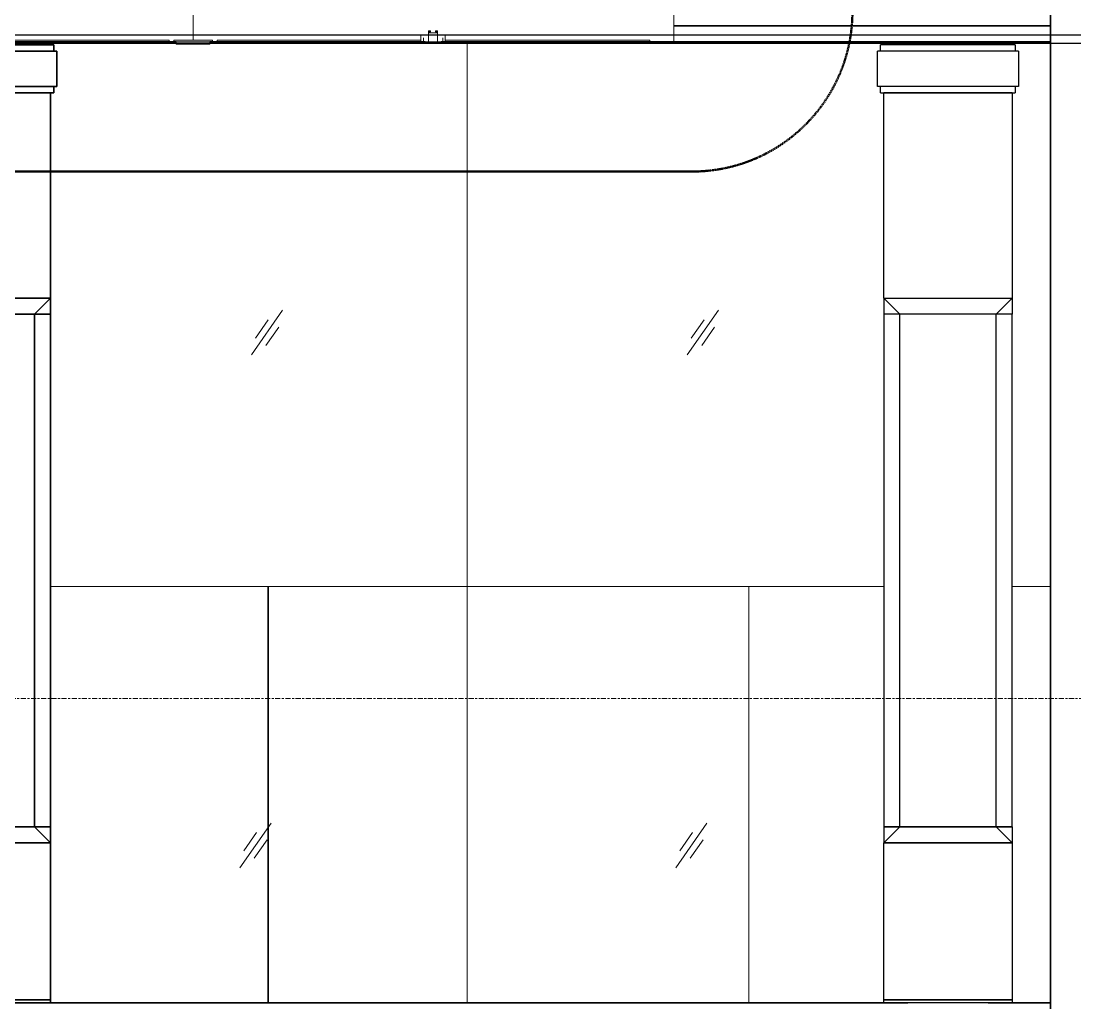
# Model space of a CAD drawing. Header units: millimetres. Extents: x 652554 to 1678317, y -308114 to 170803.
# Drawn here: x 745505 to 748793, y 155235 to 158300 of the extents above; entities that cross this region are included whole.
import ezdxf

# ---------------------------------------------------------------- set-up
doc = ezdxf.new("R2010")
doc.units = ezdxf.units.MM
doc.linetypes.add('Centre', pattern=[31.75, 6.35, -4.7625, 15.875, -4.7625])
doc.linetypes.add('DPA_Hidden 50', pattern=[3, 2, -1])
doc.layers.add('000 - 0_HIDE_OBJ_FRAMING_DEF_SUB_1', color=251, linetype='Continuous')
doc.layers.add('DIM', color=1, linetype='Continuous')
for name, color, linetype, lineweight in [('A-COLS-E', 1, 'Continuous', 35), ('A-DETL', 1, 'Continuous', 70), ('A-DETL-GENF', 2, 'Continuous', 35), ('A-FLOR-LEVL', 3, 'Continuous', 9), ('A-GLAZ-CURT', 2, 'Continuous', 9), ('A-GLAZ-CWMG', 2, 'Continuous', 35), ('E-LITE-EQPM', 2, 'Continuous', 35), ('WALL-E', 2, 'Continuous', 35)]:
    doc.layers.add(name, color=color, linetype=linetype, lineweight=lineweight)

# ---------------------------------------------------------------- blocks, each defined once
blk = doc.blocks.new('L1-2 RECESSED FLUORESCENT - L1-2  RECESSED FLUORESCENT-12382980-2240-01 ENTRANCE 2 ELEVATION 2')
at = {"layer": 'E-LITE-EQPM', "color": 250, "lineweight": 20}
for p, q in [((-35866.5, 105550), (-35866.5, 105542.3)), ((-35866.5, 105542.3), (-35866.5, 105550)), ((-35761.5, 105542.3), (-35761.5, 105550)), ((-35761.5, 105550), (-35761.5, 105542.3)), ((-35866.5, 105542.3), (-35761.5, 105542.3)), ((-35761.5, 105542.3), (-35866.5, 105542.3)), ((-35771.5, 105542.3), (-35856.5, 105542.3)), ((-35856.5, 105542.3), (-35771.5, 105542.3))]:
    blk.add_line(p, q, dxfattribs=at)
blk = doc.blocks.new('D2 - D2-V249-2240-01 ENTRANCE 2 ELEVATION 2')
at = {"layer": 'E-LITE-EQPM', "color": 250, "lineweight": 20}
for p, q in [((-24579.5, 105584), (-24573.1, 105584)), ((-24573.1, 105584), (-24579.5, 105584)), ((-24579.5, 105584), (-24573.1, 105584)), ((-24573.1, 105584), (-24579.5, 105584)), ((-24579.5, 105584), (-24579.5, 105550)), ((-24579.5, 105568), (-24579.5, 105584)), ((-24579.5, 105584), (-24579.5, 105568)), ((-24579.5, 105568), (-24579.5, 105584)), ((-24577.3, 105577.7), (-24577.3, 105581.1)), ((-24577.3, 105581.1), (-24573.1, 105581.1)), ((-24573.1, 105581.1), (-24577.3, 105581.1)), ((-24577.3, 105581.1), (-24577.3, 105577.7)), ((-24577.3, 105577.7), (-24577.3, 105581.1)), ((-24577.3, 105581.1), (-24573.1, 105581.1)), ((-24573.1, 105581.1), (-24577.3, 105581.1)), ((-24577.3, 105581.1), (-24577.3, 105577.7)), ((-24573.1, 105581.1), (-24573.1, 105584)), ((-24573.1, 105584), (-24573.1, 105581.4)), ((-24573.1, 105581.4), (-24573.1, 105584)), ((-24573.1, 105584), (-24573.1, 105581.4)), ((-24551.5, 105584), (-24557.9, 105584)), ((-24557.9, 105584), (-24551.5, 105584)), ((-24551.5, 105584), (-24557.9, 105584)), ((-24557.9, 105584), (-24551.5, 105584)), ((-24557.9, 105584), (-24557.9, 105581.1)), ((-24557.9, 105581.4), (-24557.9, 105584)), ((-24557.9, 105584), (-24557.9, 105581.4)), ((-24557.9, 105581.4), (-24557.9, 105584)), ((-24557.9, 105581.1), (-24553.7, 105581.1)), ((-24553.7, 105581.1), (-24557.9, 105581.1)), ((-24557.9, 105581.1), (-24553.7, 105581.1)), ((-24553.7, 105581.1), (-24557.9, 105581.1)), ((-24553.7, 105581.1), (-24553.7, 105577.7)), ((-24553.7, 105577.7), (-24553.7, 105581.1)), ((-24553.7, 105581.1), (-24553.7, 105577.7)), ((-24553.7, 105577.7), (-24553.7, 105581.1)), ((-24551.5, 105550), (-24551.5, 105584)), ((-24551.5, 105568), (-24551.5, 105584)), ((-24551.5, 105568), (-24551.5, 105584)), ((-24551.5, 105568), (-24551.5, 105584)), ((-24610.5, 105550), (-24610.5, 105547)), ((-24603.5, 105568), (-24603.5, 105550)), ((-24599.7, 105549), (-24599.7, 105547)), ((-24596.3, 105547), (-24596.3, 105547)), ((-24565.5, 105547), (-24595.8, 105547)), ((-24595.8, 105547), (-24595.8, 105547)), ((-24595.8, 105547), (-24565.5, 105547)), ((-24595.5, 105562), (-24595.5, 105550)), ((-24565.5, 105547), (-24595.1, 105547)), ((-24595.1, 105547), (-24565.5, 105547)), ((-24565.5, 105550), (-24591.3, 105550)), ((-24591.2, 105550), (-24565.5, 105550)), ((-24565.5, 105550), (-24591.2, 105550)), ((-24565.5, 105550), (-24591.1, 105550)), ((-24565.5, 105550), (-24591.1, 105550)), ((-24565.5, 105550), (-24590.7, 105550)), ((-24565.5, 105547), (-24588.3, 105547)), ((-24588.3, 105547), (-24565.5, 105547)), ((-24565.5, 105547), (-24586.4, 105547)), ((-24586.4, 105547), (-24565.5, 105547)), ((-24579.6, 105568), (-24579.6, 105568)), ((-24579.6, 105568), (-24579.6, 105568)), ((-24579.5, 105550), (-24559.1, 105550)), ((-24551.5, 105550), (-24579.5, 105550)), ((-24553.7, 105577.7), (-24577.3, 105577.7)), ((-24577.3, 105577.7), (-24553.7, 105577.7)), ((-24553.7, 105577.7), (-24577.3, 105577.7)), ((-24577.3, 105577.7), (-24553.7, 105577.7)), ((-24539.9, 105550), (-24565.5, 105550)), ((-24539.9, 105550), (-24565.5, 105550)), ((-24565.5, 105550), (-24549.9, 105550)), ((-24540.3, 105550), (-24565.5, 105550)), ((-24539.8, 105550), (-24565.5, 105550)), ((-24539.7, 105550), (-24565.5, 105550)), ((-24565.5, 105547), (-24542.7, 105547)), ((-24542.7, 105547), (-24565.5, 105547)), ((-24565.5, 105547), (-24565.5, 105547)), ((-24565.5, 105547), (-24565.5, 105547)), ((-24565.5, 105547), (-24565.5, 105547)), ((-24565.5, 105547), (-24565.5, 105547)), ((-24565.5, 105547), (-24565.5, 105547)), ((-24565.5, 105547), (-24565.5, 105547)), ((-24565.5, 105547), (-24565.5, 105547)), ((-24565.5, 105547), (-24565.5, 105547)), ((-24565.5, 105547), (-24544.7, 105547)), ((-24544.7, 105547), (-24565.5, 105547)), ((-24565.5, 105547), (-24565.5, 105547)), ((-24565.5, 105547), (-24565.5, 105547)), ((-24558.4, 105550), (-24551.5, 105550)), ((-24551.4, 105568), (-24551.4, 105568)), ((-24551.4, 105568), (-24551.4, 105568)), ((-24549.6, 105550), (-24540.4, 105550)), ((-24539.8, 105550), (-24539.8, 105550)), ((-24535.5, 105550), (-24535.5, 105562)), ((-24531.3, 105547), (-24531.3, 105549)), ((-24527.5, 105550), (-24527.5, 105568)), ((-24520.5, 105547), (-24520.5, 105550))]:
    blk.add_line(p, q, dxfattribs=at)
blk = doc.blocks.new('PPL-C-AECM-1-PP19-EE-M3-0001_rvt-3-2240-01 ENTRANCE 2 ELEVATION 2')
at = {"layer": 'E-LITE-EQPM', "color": 250, "lineweight": 20}
for name, p in [('D2 - D2-V249-2240-01 ENTRANCE 2 ELEVATION 2', (0, 0)), ('L1-2 RECESSED FLUORESCENT - L1-2  RECESSED FLUORESCENT-12382980-2240-01 ENTRANCE 2 ELEVATION 2', (10499.7, 0))]:
    blk.add_blockref(name, p, dxfattribs=at)
blk = doc.blocks.new('PPL-C-AECM-1-PP19-EE-M3-0001_rvt-4-2240-01 ENTRANCE 2 ELEVATION 2')
at = {"layer": 'E-LITE-EQPM', "color": 250, "lineweight": 20}
for name, p in [('D2 - D2-V249-2240-01 ENTRANCE 2 ELEVATION 2', (0, 0)), ('L1-2 RECESSED FLUORESCENT - L1-2  RECESSED FLUORESCENT-12382980-2240-01 ENTRANCE 2 ELEVATION 2', (10499.7, 0))]:
    blk.add_blockref(name, p, dxfattribs=at)
blk = doc.blocks.new('System Panel - Entrance Glazed 12mm-17426763-2240-01 ENTRANCE 2 ELEVATION 2')
at = {"layer": 'A-GLAZ-CURT'}
for p, q in [((-27459, 103950), (-27459, 102550)), ((-27459, 102550), (-27459, 103950)), ((-26579.9, 102550), (-26579.9, 103850)), ((-26579.9, 103850), (-26579.9, 102550)), ((-27459, 102550), (-26579.9, 102550)), ((-26579.9, 102550), (-27459, 102550))]:
    blk.add_line(p, q, dxfattribs=at)
blk = doc.blocks.new('DPA_Rectangular Tuscan Column - Rectangular Tuscan Column-11935156-2240-01 ENTRANCE 2 ELEVATION 2')
at = {"layer": '000 - 0_HIDE_OBJ_FRAMING_DEF_SUB_1'}
for p, q in [((-20159, 105550), (-19759, 105550)), ((-20084, 105550), (-20159, 105550)), ((-19834, 105550), (-20084, 105550)), ((-19759, 105550), (-19834, 105550)), ((-20179, 105410), (-20179, 105520)), ((-19739, 105520), (-20179, 105520)), ((-20169, 105520), (-20169, 105540)), ((-19749, 105540), (-20169, 105540)), ((-19749, 105520), (-20169, 105520)), ((-20159, 105540), (-20159, 105545)), ((-19759, 105540), (-20159, 105540)), ((-19759, 105545), (-19759, 105540)), ((-19759, 105545), (-19759, 105540)), ((-19749, 105540), (-19749, 105520)), ((-19739, 105520), (-19739, 105410)), ((-19739, 105410), (-20179, 105410)), ((-20169, 105390), (-20169, 105410)), ((-19749, 105410), (-20169, 105410)), ((-20169, 105390), (-19749, 105390)), ((-20159, 104750), (-20159, 105390)), ((-19759, 105390), (-20159, 105390)), ((-19759, 105390), (-19759, 104750)), ((-19759, 105390), (-19759, 104750)), ((-19749, 105410), (-19749, 105390)), ((-20159, 104750), (-19759, 104750)), ((-20109, 104700), (-20159, 104750)), ((-20159, 104750), (-20159, 104700)), ((-20159, 104750), (-19759, 104750)), ((-20084, 104750), (-19834, 104750)), ((-19759, 104750), (-19809, 104700)), ((-19759, 104750), (-19759, 104700)), ((-19759, 104750), (-19759, 104700)), ((-20159, 104700), (-20159, 103100)), ((-20109, 104700), (-20159, 104700)), ((-20109, 104700), (-20159, 104700)), ((-20109, 103100), (-20109, 104700)), ((-19809, 104700), (-20109, 104700)), ((-19809, 104700), (-20109, 104700)), ((-19809, 103100), (-19809, 104700)), ((-19759, 104700), (-19809, 104700)), ((-19759, 104700), (-19809, 104700)), ((-19759, 103100), (-19759, 104700)), ((-19759, 103950), (-19759, 104700)), ((-20109, 103100), (-20159, 103100)), ((-20159, 103100), (-20159, 103050)), ((-20159, 103050), (-20109, 103100)), ((-20159, 103100), (-20109, 103100)), ((-19809, 103100), (-20109, 103100)), ((-20109, 103100), (-19809, 103100)), ((-19759, 103100), (-19809, 103100)), ((-19809, 103100), (-19759, 103050)), ((-19809, 103100), (-19759, 103100)), ((-19759, 103100), (-19759, 103050)), ((-20159, 103050), (-19759, 103050)), ((-20159, 102560), (-20159, 103050)), ((-19759, 103050), (-20159, 103050)), ((-19759, 103050), (-19759, 102560)), ((-20159, 102560), (-19759, 102560)), ((-20159, 102550), (-20159, 102560)), ((-19759, 102560), (-20159, 102560)), ((-19759, 102560), (-19759, 102550)), ((-20159, 102550), (-20084, 102550)), ((-19759, 102550), (-20159, 102550)), ((-19834, 102550), (-19759, 102550))]:
    blk.add_line(p, q, dxfattribs=at)
blk = doc.blocks.new('DPA_Rectangular Tuscan Column - Rectangular Tuscan Column-V294-2240-01 ENTRANCE 2 ELEVATION 2')
at = {"layer": 'A-COLS-E'}
for p, q in [((-26159, 105550), (-26090.2, 105550)), ((-26090.2, 105550), (-26159, 105550)), ((-26038, 105550), (-25759, 105550)), ((-25834, 105550), (-26038, 105550)), ((-25759, 105550), (-25834, 105550)), ((-26179, 105410), (-26179, 105520)), ((-25739, 105520), (-26179, 105520)), ((-26169, 105520), (-26169, 105540)), ((-25749, 105540), (-26169, 105540)), ((-25749, 105520), (-26169, 105520)), ((-26159, 105540), (-26159, 105545)), ((-25759, 105540), (-26159, 105540)), ((-25759, 105545), (-25759, 105540)), ((-25759, 105545), (-25759, 105540)), ((-25749, 105540), (-25749, 105520)), ((-25739, 105520), (-25739, 105410)), ((-25739, 105410), (-26179, 105410)), ((-26169, 105390), (-26169, 105410)), ((-25749, 105410), (-26169, 105410)), ((-26169, 105390), (-25749, 105390)), ((-26159, 104750), (-26159, 105390)), ((-25759, 105390), (-26159, 105390)), ((-25759, 105390), (-25759, 104750)), ((-25759, 105390), (-25759, 104750)), ((-25749, 105410), (-25749, 105390)), ((-26159, 104750), (-25759, 104750)), ((-26109, 104700), (-26159, 104750)), ((-26159, 104750), (-26159, 104700)), ((-26159, 104750), (-25759, 104750)), ((-26084, 104750), (-25834, 104750)), ((-25759, 104750), (-25809, 104700)), ((-25759, 104750), (-25759, 104700)), ((-25759, 104750), (-25759, 104700)), ((-26159, 104700), (-26159, 103100)), ((-26109, 104700), (-26159, 104700)), ((-26109, 104700), (-26159, 104700)), ((-26109, 103100), (-26109, 104700)), ((-25809, 104700), (-26109, 104700)), ((-25809, 104700), (-26109, 104700)), ((-25809, 103100), (-25809, 104700)), ((-25759, 104700), (-25809, 104700)), ((-25759, 104700), (-25809, 104700)), ((-25759, 103100), (-25759, 104700)), ((-25759, 103950), (-25759, 104700)), ((-26109, 103100), (-26159, 103100)), ((-26159, 103100), (-26159, 103050)), ((-26159, 103050), (-26109, 103100)), ((-26159, 103100), (-26109, 103100)), ((-25809, 103100), (-26109, 103100)), ((-26109, 103100), (-25809, 103100)), ((-25759, 103100), (-25809, 103100)), ((-25809, 103100), (-25759, 103050)), ((-25809, 103100), (-25759, 103100)), ((-25759, 103100), (-25759, 103050)), ((-26159, 103050), (-25759, 103050)), ((-26159, 102560), (-26159, 103050)), ((-25759, 103050), (-26159, 103050)), ((-25759, 103050), (-25759, 102560)), ((-26159, 102560), (-25759, 102560)), ((-26159, 102550), (-26159, 102560)), ((-25759, 102560), (-26159, 102560)), ((-25759, 102560), (-25759, 102550)), ((-26159, 102550), (-26084, 102550)), ((-25759, 102550), (-26159, 102550)), ((-25834, 102550), (-25759, 102550))]:
    blk.add_line(p, q, dxfattribs=at)
blk = doc.blocks.new('System Panel - Entrance Glazed 12mm-14709534-2240-01 ENTRANCE 2 ELEVATION 2')
at = {"layer": '000 - 0_HIDE_OBJ_FRAMING_DEF_SUB_1'}
for p, q in [((-26866.7, 105550), (-27459, 105550)), ((-27459, 105550), (-26866.7, 105550)), ((-26090.2, 105550), (-26761.7, 105550)), ((-26761.7, 105550), (-26090.2, 105550)), ((-25759, 105550), (-25834, 105550)), ((-25834, 105550), (-25759, 105550)), ((-27459, 105545), (-27459, 103850)), ((-27459, 103850), (-27459, 105545)), ((-25759, 105540), (-25759, 105545)), ((-25759, 105545), (-25759, 105540)), ((-25759, 103850), (-25759, 105390)), ((-25759, 105390), (-25759, 103850)), ((-27459, 103850), (-26159, 103850)), ((-26159, 103850), (-27459, 103850))]:
    blk.add_line(p, q, dxfattribs=at)
blk = doc.blocks.new('System Panel - Entrance Glazed 12mm-V346-2240-01 ENTRANCE 2 ELEVATION 2')
at = {"layer": 'A-GLAZ-CURT'}
for p, q in [((-25366.7, 105550), (-25759, 105550)), ((-25759, 105550), (-25366.7, 105550)), ((-24590.2, 105550), (-25261.7, 105550)), ((-25261.7, 105550), (-24590.2, 105550)), ((-24459, 105550), (-24528, 105550)), ((-24528, 105550), (-24459, 105550)), ((-25759, 105545), (-25759, 105540)), ((-25759, 105540), (-25759, 105545)), ((-24459, 103850), (-24459, 105545)), ((-24459, 105545), (-24459, 103850)), ((-25759, 105390), (-25759, 103850)), ((-25759, 103850), (-25759, 105390)), ((-25759, 103850), (-24459, 103850)), ((-24459, 103850), (-25759, 103850))]:
    blk.add_line(p, q, dxfattribs=at)
blk = doc.blocks.new('System Panel - Entrance Glazed 12mm-V347-2240-01 ENTRANCE 2 ELEVATION 2')
at = {"layer": 'A-GLAZ-CURT'}
for p, q in [((-23084, 105550), (-24459, 105550)), ((-24459, 105550), (-23084, 105550)), ((-22759, 105550), (-22834, 105550)), ((-22834, 105550), (-22759, 105550)), ((-24459, 105545), (-24459, 103850)), ((-24459, 103850), (-24459, 105545)), ((-22759, 105540), (-22759, 105545)), ((-22759, 105545), (-22759, 105540)), ((-22759, 103850), (-22759, 105390)), ((-22759, 105390), (-22759, 103850)), ((-24459, 103850), (-23159, 103850)), ((-23159, 103850), (-24459, 103850))]:
    blk.add_line(p, q, dxfattribs=at)
blk = doc.blocks.new('System Panel - Entrance Glazed 12mm-V348-2240-01 ENTRANCE 2 ELEVATION 2')
at = {"layer": 'A-GLAZ-CURT'}
for p, q in [((-22639, 105550), (-22759, 105550)), ((-22759, 105550), (-22639, 105550)), ((-21459, 105550), (-22537.4, 105550)), ((-22537.4, 105550), (-21459, 105550)), ((-22759, 105545), (-22759, 105540)), ((-22759, 105540), (-22759, 105545)), ((-21459, 103850), (-21459, 105545)), ((-21459, 105545), (-21459, 103850)), ((-22759, 105390), (-22759, 103850)), ((-22759, 103850), (-22759, 105390)), ((-22759, 103850), (-22639, 103850)), ((-22639, 103850), (-22759, 103850)), ((-22537.4, 103850), (-21459, 103850)), ((-21459, 103850), (-22537.4, 103850))]:
    blk.add_line(p, q, dxfattribs=at)
blk = doc.blocks.new('DPA_CP_Entrance Canopy Lower - Depth 4200-V358-2240-01 ENTRANCE 2 ELEVATION 2')
at = {"layer": 'A-GLAZ-CURT'}
for p, q in [((-26814, 105946), (-26814, 106137.3)), ((-26814, 106137.3), (-26814, 106112.3)), ((-25917.9, 106137.3), (-26814, 106137.3)), ((-26814, 106112.3), (-26814, 105921.1)), ((-25314, 106137.3), (-25817.9, 106137.3)), ((-25314, 106112.3), (-25314, 106137.3)), ((-25314, 106137.3), (-25314, 105946)), ((-25314, 105921.1), (-25314, 106112.3)), ((-26814, 106034.7), (-26814, 105750)), ((-26814, 105846), (-26814, 106034.7)), ((-25314, 106036.3), (-25314, 105846)), ((-25314, 105750), (-25314, 106036.3)), ((-26814, 105921.1), (-26814, 105946)), ((-25314, 105946), (-26814, 105946)), ((-25314, 105946), (-25314, 105921.1)), ((-26814, 105921.1), (-25314, 105921.1)), ((-26764, 105921.1), (-26764, 105900)), ((-26764, 105900), (-26764, 105921.1)), ((-25364, 105921.1), (-25364, 105900)), ((-25364, 105900), (-25364, 105921.1)), ((-26814, 105780), (-26814, 105900)), ((-26814, 105900), (-26814, 105750)), ((-26814, 105750), (-26814, 105900)), ((-26814, 105900), (-26814, 105895)), ((-25314, 105900), (-26814, 105900)), ((-25314, 105900), (-26814, 105900)), ((-25314, 105900), (-26814, 105900)), ((-25314, 105900), (-26814, 105900)), ((-26814, 105895), (-26814, 105745)), ((-26814, 105745), (-26814, 105895)), ((-26814, 105895), (-26814, 105785)), ((-25314, 105895), (-25314, 105900)), ((-25314, 105900), (-25314, 105750)), ((-25314, 105750), (-25314, 105900)), ((-25314, 105900), (-25314, 105780)), ((-25314, 105785), (-25314, 105895)), ((-25314, 105895), (-25314, 105745)), ((-25314, 105745), (-25314, 105895)), ((-26814, 105695), (-26814, 105846)), ((-25314, 105846), (-25314, 105695)), ((-26814, 105785), (-26814, 105765)), ((-26814, 105770), (-26814, 105780)), ((-25314, 105780), (-26814, 105780)), ((-26814, 105780), (-25314, 105780)), ((-25314, 105765), (-25314, 105785)), ((-25314, 105780), (-25314, 105770)), ((-26814, 105750), (-26814, 105770)), ((-25314, 105770), (-26814, 105770)), ((-26814, 105770), (-25314, 105770)), ((-26814, 105765), (-26814, 105575)), ((-26814, 105570), (-26814, 105750)), ((-25314, 105750), (-26814, 105750)), ((-25314, 105750), (-26814, 105750)), ((-25314, 105770), (-25314, 105750)), ((-25314, 105575), (-25314, 105765)), ((-25314, 105750), (-25314, 105570)), ((-26814, 105720), (-26814, 105695)), ((-25314, 105695), (-25314, 105720)), ((-26814, 105555), (-26814, 105570)), ((-26080.3, 105570), (-26814, 105570)), ((-26080.3, 105570), (-26814, 105570)), ((-26090.2, 105550), (-26814, 105550)), ((-26090.2, 105550), (-26761.7, 105550)), ((-25314, 105570), (-26051.5, 105570)), ((-25314, 105570), (-26051.5, 105570)), ((-25314, 105550), (-26040.8, 105550)), ((-25366.7, 105550), (-26038, 105550)), ((-25314, 105570), (-25314, 105555))]:
    blk.add_line(p, q, dxfattribs=at)
blk = doc.blocks.new('DPA_CP_Entrance Canopy Lower - Depth 4200-V359-2240-01 ENTRANCE 2 ELEVATION 2')
at = {"layer": 'A-GLAZ-CURT'}
for p, q in [((-25314, 105946), (-25314, 106137.3)), ((-25314, 106137.3), (-25314, 106112.3)), ((-24487.1, 106137.3), (-25314, 106137.3)), ((-25314, 106112.3), (-25314, 105921.1)), ((-23814, 106137.3), (-24387.1, 106137.3)), ((-23814, 106112.3), (-23814, 106137.3)), ((-23814, 106137.3), (-23814, 105946)), ((-23814, 105921.1), (-23814, 106112.3)), ((-25314, 106034.7), (-25314, 105750)), ((-25314, 105846), (-25314, 106034.7)), ((-23814, 106036.3), (-23814, 105846)), ((-23814, 105750), (-23814, 106036.3)), ((-25314, 105921.1), (-25314, 105946)), ((-23814, 105946), (-25314, 105946)), ((-23814, 105946), (-23814, 105921.1)), ((-25314, 105921.1), (-23814, 105921.1)), ((-25264, 105921.1), (-25264, 105900)), ((-25264, 105900), (-25264, 105921.1)), ((-23864, 105921.1), (-23864, 105900)), ((-23864, 105900), (-23864, 105921.1)), ((-25314, 105780), (-25314, 105900)), ((-25314, 105900), (-25314, 105750)), ((-25314, 105750), (-25314, 105900)), ((-25314, 105900), (-25314, 105895)), ((-23814, 105900), (-25314, 105900)), ((-23814, 105900), (-25314, 105900)), ((-23814, 105900), (-25314, 105900)), ((-23814, 105900), (-25314, 105900)), ((-25314, 105895), (-25314, 105745)), ((-25314, 105745), (-25314, 105895)), ((-25314, 105895), (-25314, 105785)), ((-23814, 105895), (-23814, 105900)), ((-23814, 105900), (-23814, 105750)), ((-23814, 105750), (-23814, 105900)), ((-23814, 105900), (-23814, 105780)), ((-23814, 105785), (-23814, 105895)), ((-23814, 105895), (-23814, 105745)), ((-23814, 105745), (-23814, 105895)), ((-25314, 105695), (-25314, 105846)), ((-23814, 105846), (-23814, 105695)), ((-25314, 105785), (-25314, 105765)), ((-25314, 105770), (-25314, 105780)), ((-23814, 105780), (-25314, 105780)), ((-25314, 105780), (-23814, 105780)), ((-23814, 105765), (-23814, 105785)), ((-23814, 105780), (-23814, 105770)), ((-25314, 105750), (-25314, 105770)), ((-23814, 105770), (-25314, 105770)), ((-25314, 105770), (-23814, 105770)), ((-25314, 105765), (-25314, 105575)), ((-25314, 105570), (-25314, 105750)), ((-23814, 105750), (-25314, 105750)), ((-23814, 105750), (-25314, 105750)), ((-23814, 105770), (-23814, 105750)), ((-23814, 105575), (-23814, 105765)), ((-23814, 105750), (-23814, 105570)), ((-25314, 105720), (-25314, 105695)), ((-23814, 105695), (-23814, 105720)), ((-25314, 105555), (-25314, 105570)), ((-24579.5, 105570), (-25314, 105570)), ((-24579.5, 105570), (-25314, 105570)), ((-24590.2, 105550), (-25314, 105550)), ((-24590.2, 105550), (-25261.7, 105550)), ((-23814, 105570), (-24551.5, 105570)), ((-23814, 105570), (-24551.5, 105570)), ((-23814, 105550), (-24540.8, 105550)), ((-23814, 105550), (-24528, 105550)), ((-23814, 105550), (-23814, 105575)), ((-23814, 105570), (-23814, 105550))]:
    blk.add_line(p, q, dxfattribs=at)
blk = doc.blocks.new('Rectangular Mullion - Entrance Louver Top-15305104-2240-01 ENTRANCE 2 ELEVATION 2')
at = {"layer": 'A-GLAZ-CWMG'}
for p, q in [((-23006.4, 105750), (-22639, 105750)), ((-22639, 105750), (-23006.4, 105750)), ((-22537.4, 105750), (-21575.6, 105750)), ((-21575.6, 105750), (-22537.4, 105750)), ((-22639, 105720), (-23006.4, 105720)), ((-22639, 105720), (-23006.4, 105720)), ((-21575.6, 105720), (-22537.4, 105720)), ((-21575.6, 105720), (-22537.4, 105720)), ((-22639, 105600), (-23006.4, 105600)), ((-22639, 105600), (-23006.4, 105600)), ((-21575.6, 105600), (-22537.4, 105600)), ((-21575.6, 105600), (-22537.4, 105600)), ((-22639, 105550), (-23006.4, 105550)), ((-22639, 105550), (-23006.4, 105550)), ((-21575.6, 105550), (-22537.4, 105550)), ((-21575.6, 105550), (-22537.4, 105550))]:
    blk.add_line(p, q, dxfattribs=at)
blk = doc.blocks.new('Rectangular Mullion - Entrance Louver Top-V363-2240-01 ENTRANCE 2 ELEVATION 2')
at = {"layer": 'A-GLAZ-CWMG'}
for p, q in [((-23814, 105750), (-23006.4, 105750)), ((-23006.4, 105750), (-23814, 105750)), ((-23006.4, 105720), (-23814, 105720)), ((-23006.4, 105720), (-23814, 105720)), ((-23006.4, 105600), (-23814, 105600)), ((-23006.4, 105600), (-23814, 105600)), ((-23006.4, 105550), (-24437.1, 105550)), ((-23006.4, 105550), (-24437.1, 105550))]:
    blk.add_line(p, q, dxfattribs=at)
blk = doc.blocks.new('Rectangular Mullion - Entrance Louver Top-V364-2240-01 ENTRANCE 2 ELEVATION 2')
at = {"layer": 'A-GLAZ-CWMG'}
for p, q in [((-25366.7, 105550), (-25867.9, 105550)), ((-25366.7, 105550), (-25867.9, 105550)), ((-24590.2, 105550), (-25261.7, 105550)), ((-24590.2, 105550), (-25261.7, 105550)), ((-24437.1, 105550), (-24528, 105550)), ((-24437.1, 105550), (-24528, 105550))]:
    blk.add_line(p, q, dxfattribs=at)
blk = doc.blocks.new('System Panel - DPA-AR_Metal Ceiling Rectangular Panel-V406-2240-01 ENTRANCE 2 ELEVATION 2')
at = {"layer": 'A-GLAZ-CURT'}
for p, q in [((-25239.2, 105555), (-24603.5, 105555)), ((-25239.2, 105550), (-25239.2, 105555)), ((-25239.2, 105550), (-24590.2, 105550)), ((-24590.2, 105550), (-25239.2, 105550)), ((-23889.2, 105550), (-24540.8, 105550)), ((-24528, 105550), (-23889.2, 105550)), ((-24527.5, 105555), (-23889.2, 105555)), ((-23889.2, 105550), (-23889.2, 105555))]:
    blk.add_line(p, q, dxfattribs=at)
blk = doc.blocks.new('System Panel - DPA-AR_Metal Ceiling Rectangular Panel-V395-2240-01 ENTRANCE 2 ELEVATION 2')
at = {"layer": 'A-GLAZ-CURT'}
for p, q in [((-31239.2, 105555), (-30603.5, 105555)), ((-31239.2, 105550), (-31239.2, 105555)), ((-31239.2, 105550), (-30590.2, 105550)), ((-30590.2, 105550), (-31239.2, 105550)), ((-29889.2, 105550), (-30540.8, 105550)), ((-30538, 105550), (-29889.2, 105550)), ((-30527.5, 105555), (-29889.2, 105555)), ((-29889.2, 105550), (-29889.2, 105555))]:
    blk.add_line(p, q, dxfattribs=at)
blk = doc.blocks.new('DPA_CP_Metal Ceiling Luminaire - Linear Luminaire Entrance-12679429-2240-01 ENTRANCE 2 ELEVATION 2')
at = {"layer": 'A-GLAZ-CURT'}
for p, q in [((-35866.5, 105550), (-35874, 105550)), ((-35874, 105550), (-35866.5, 105550)), ((-35754, 105550), (-35761.5, 105550)), ((-35761.5, 105550), (-35754, 105550))]:
    blk.add_line(p, q, dxfattribs=at)
blk = doc.blocks.new('DPA_CP_Metal Ceiling Panel - Vertical Panel Entrance-17959721-2240-01 ENTRANCE 2 ELEVATION 2')
at = {"layer": 'A-GLAZ-CURT'}
for p, q in [((-28374.2, 105555), (-28254.2, 105555)), ((-28374.2, 105550), (-28374.2, 105555)), ((-28254.2, 105550), (-28374.2, 105550)), ((-28374.2, 105550), (-28366.7, 105550)), ((-28261.7, 105550), (-28254.2, 105550)), ((-28254.2, 105555), (-28254.2, 105550))]:
    blk.add_line(p, q, dxfattribs=at)
blk = doc.blocks.new('DPA_CP_Metal Ceiling Panel - Vertical Panel Entrance-12681732-2240-01 ENTRANCE 2 ELEVATION 2')
at = {"layer": 'A-GLAZ-CURT'}
for p, q in [((-28366.7, 105550), (-28374.2, 105550)), ((-28374.2, 105550), (-28366.7, 105550)), ((-28254.2, 105550), (-28261.7, 105550)), ((-28261.7, 105550), (-28254.2, 105550))]:
    blk.add_line(p, q, dxfattribs=at)
blk = doc.blocks.new('System Panel - DPA-AR_Metal Ceiling Rectangular Panel-V421-2240-01 ENTRANCE 2 ELEVATION 2')
at = {"layer": 'A-GLAZ-CURT'}
for p, q in [((-23084, 105550), (-23739.1, 105550)), ((-23739.1, 105550), (-23084, 105550)), ((-22639, 105550), (-22834, 105550)), ((-22834, 105550), (-22639, 105550)), ((-22389.1, 105550), (-22537.4, 105550)), ((-22537.4, 105550), (-22389.1, 105550))]:
    blk.add_line(p, q, dxfattribs=at)
blk = doc.blocks.new('System Panel - DPA-AR_Metal Ceiling Rectangular Panel-V422-2240-01 ENTRANCE 2 ELEVATION 2')
at = {"layer": 'A-GLAZ-CURT'}
for p, q in [((-23084, 105550), (-23739.1, 105550)), ((-23739.1, 105550), (-23084, 105550)), ((-22639, 105550), (-22834, 105550)), ((-22834, 105550), (-22639, 105550)), ((-22389.1, 105550), (-22537.4, 105550)), ((-22537.4, 105550), (-22389.1, 105550))]:
    blk.add_line(p, q, dxfattribs=at)
blk = doc.blocks.new('DPA_CP_Metal Ceiling Panel - Vertical Panel Entrance-V423-2240-01 ENTRANCE 2 ELEVATION 2')
at = {"layer": 'A-GLAZ-CURT'}
for p, q in [((-23874.1, 105550), (-23866.7, 105550)), ((-23866.9, 105550), (-23874.1, 105550)), ((-23761.7, 105550), (-23754.1, 105550)), ((-23754.1, 105550), (-23761.7, 105550))]:
    blk.add_line(p, q, dxfattribs=at)
blk = doc.blocks.new('DPA_CP_Metal Ceiling Luminaire - Linear Luminaire Entrance-V424-2240-01 ENTRANCE 2 ELEVATION 2')
at = {"layer": 'A-GLAZ-CURT'}
for p, q in [((-23874.1, 105550), (-23866.9, 105550)), ((-23866.9, 105550), (-23874.1, 105550)), ((-23761.7, 105550), (-23754.1, 105550)), ((-23754.1, 105550), (-23761.7, 105550))]:
    blk.add_line(p, q, dxfattribs=at)
blk = doc.blocks.new('DPA_CP_Metal Ceiling Panel - Vertical Panel Entrance-V425-2240-01 ENTRANCE 2 ELEVATION 2')
at = {"layer": 'A-GLAZ-CURT'}
for p, q in [((-23874.1, 105550), (-23866.9, 105550)), ((-23866.9, 105550), (-23874.1, 105550)), ((-23761.7, 105550), (-23754.1, 105550)), ((-23754.1, 105550), (-23761.7, 105550))]:
    blk.add_line(p, q, dxfattribs=at)
blk = doc.blocks.new('DPA_CP_Metal Ceiling Luminaire - Linear Luminaire Entrance-V426-2240-01 ENTRANCE 2 ELEVATION 2')
at = {"layer": 'A-GLAZ-CURT'}
for p, q in [((-23874.1, 105550), (-23866.7, 105550)), ((-23866.7, 105550), (-23874.1, 105550)), ((-23761.7, 105550), (-23754.1, 105550)), ((-23754.1, 105550), (-23761.7, 105550))]:
    blk.add_line(p, q, dxfattribs=at)
blk = doc.blocks.new('System Panel - DPA-AR_Metal Ceiling Rectangular Panel-V427-2240-01 ENTRANCE 2 ELEVATION 2')
at = {"layer": 'A-GLAZ-CURT'}
for p, q in [((-23874.1, 105550), (-23754.1, 105550)), ((-23866.7, 105550), (-23874.1, 105550)), ((-23754.1, 105550), (-23761.7, 105550))]:
    blk.add_line(p, q, dxfattribs=at)
blk = doc.blocks.new('System Panel - DPA-AR_Metal Ceiling Rectangular Panel-V428-2240-01 ENTRANCE 2 ELEVATION 2')
at = {"layer": 'A-GLAZ-CURT'}
for p, q in [((-24590.2, 105550), (-25239.1, 105550)), ((-25239.1, 105550), (-24590.2, 105550)), ((-23889.1, 105550), (-24528, 105550)), ((-24528, 105550), (-23889.1, 105550))]:
    blk.add_line(p, q, dxfattribs=at)
blk = doc.blocks.new('System Panel - DPA-AR_Metal Ceiling Rectangular Panel-V429-2240-01 ENTRANCE 2 ELEVATION 2')
at = {"layer": 'A-GLAZ-CURT'}
for p, q in [((-24590.2, 105550), (-25239.1, 105550)), ((-25239.1, 105550), (-24590.2, 105550)), ((-23889.1, 105550), (-24528, 105550)), ((-24528, 105550), (-23889.1, 105550))]:
    blk.add_line(p, q, dxfattribs=at)
blk = doc.blocks.new('System Panel - DPA-AR_Metal Ceiling Rectangular Panel-V430-2240-01 ENTRANCE 2 ELEVATION 2')
at = {"layer": 'A-GLAZ-CURT'}
for p, q in [((-25374.1, 105550), (-25366.7, 105550)), ((-25366.7, 105550), (-25374.1, 105550)), ((-25261.7, 105550), (-25254.1, 105550)), ((-25254.1, 105550), (-25261.7, 105550))]:
    blk.add_line(p, q, dxfattribs=at)
blk = doc.blocks.new('System Panel - DPA-AR_Metal Ceiling Rectangular Panel-V431-2240-01 ENTRANCE 2 ELEVATION 2')
at = {"layer": 'A-GLAZ-CURT'}
for p, q in [((-26090.2, 105550), (-26739.1, 105550)), ((-26739.1, 105550), (-26090.2, 105550)), ((-25389.1, 105550), (-25834, 105550)), ((-25834, 105550), (-25389.1, 105550))]:
    blk.add_line(p, q, dxfattribs=at)
blk = doc.blocks.new('System Panel - DPA-AR_Metal Ceiling Rectangular Panel-V432-2240-01 ENTRANCE 2 ELEVATION 2')
at = {"layer": 'A-GLAZ-CURT'}
for p, q in [((-26090.2, 105550), (-26739.1, 105550)), ((-26739.1, 105550), (-26090.2, 105550)), ((-25389.1, 105550), (-25834, 105550)), ((-25834, 105550), (-25389.1, 105550))]:
    blk.add_line(p, q, dxfattribs=at)
blk = doc.blocks.new('System Panel - DPA-AR_Metal Ceiling Rectangular Panel-V441-2240-01 ENTRANCE 2 ELEVATION 2')
at = {"layer": 'A-GLAZ-CURT'}
for p, q in [((-29090.2, 105550), (-29739.1, 105550)), ((-29739.1, 105550), (-29090.2, 105550)), ((-29739.1, 105550), (-29739.1, 105545)), ((-29038, 105550), (-28389.1, 105550)), ((-28389.1, 105550), (-28834, 105550)), ((-28389.1, 105550), (-28389.1, 105545)), ((-28389.1, 105545), (-29739.1, 105545))]:
    blk.add_line(p, q, dxfattribs=at)
blk = doc.blocks.new('System Panel - DPA-AR_Metal Ceiling Rectangular Panel-16088657-2240-01 ENTRANCE 2 ELEVATION 2')
at = {"layer": 'A-GLAZ-CURT'}
for p, q in [((-31374.1, 105550), (-31366.7, 105550)), ((-31366.7, 105550), (-31374.1, 105550)), ((-31374.1, 105545), (-31374.1, 105550)), ((-31261.7, 105550), (-31254.1, 105550)), ((-31254.1, 105550), (-31261.7, 105550)), ((-31254.1, 105550), (-31254.1, 105545)), ((-31366.7, 105545), (-31374.1, 105545)), ((-31254.1, 105545), (-31261.7, 105545))]:
    blk.add_line(p, q, dxfattribs=at)
blk = doc.blocks.new('System Panel - DPA-AR_Metal Ceiling Rectangular Panel-V443-2240-01 ENTRANCE 2 ELEVATION 2')
at = {"layer": 'A-GLAZ-CURT'}
for p, q in [((-24590.2, 105550), (-25239.1, 105550)), ((-25239.1, 105550), (-24590.2, 105550)), ((-25239.1, 105550), (-25239.1, 105545)), ((-23889.1, 105550), (-24528, 105550)), ((-24528, 105550), (-23889.1, 105550)), ((-23889.1, 105550), (-23889.1, 105545)), ((-23889.1, 105545), (-25239.1, 105545))]:
    blk.add_line(p, q, dxfattribs=at)
blk = doc.blocks.new('System Panel - DPA-AR_Metal Ceiling Rectangular Panel-V444-2240-01 ENTRANCE 2 ELEVATION 2')
at = {"layer": 'A-GLAZ-CURT'}
for p, q in [((-23874.1, 105550), (-23754.1, 105550)), ((-23754.1, 105550), (-23874.1, 105550)), ((-23874.1, 105545), (-23874.1, 105550)), ((-23754.1, 105550), (-23754.1, 105545)), ((-23754.1, 105545), (-23874.1, 105545))]:
    blk.add_line(p, q, dxfattribs=at)
blk = doc.blocks.new('System Panel - DPA-AR_Metal Ceiling Rectangular Panel-V445-2240-01 ENTRANCE 2 ELEVATION 2')
at = {"layer": 'A-GLAZ-CURT'}
for p, q in [((-23084, 105550), (-23739.1, 105550)), ((-23739.1, 105550), (-22639, 105550)), ((-23739.1, 105550), (-23739.1, 105545)), ((-22639, 105550), (-22834, 105550)), ((-22389.1, 105550), (-22537.4, 105550)), ((-22537.4, 105550), (-22389.1, 105550)), ((-22389.1, 105550), (-22389.1, 105545)), ((-22639, 105545), (-23739.1, 105545)), ((-22389.1, 105545), (-22537.4, 105545))]:
    blk.add_line(p, q, dxfattribs=at)
blk = doc.blocks.new('ACM_L14 - LED Street Light Luminaire with Wide Light - PRA4-CB-8-V464-2240-01 ENTRANCE 2 ELEVATION 2')
at = {"layer": 'E-LITE-EQPM'}
blk.add_line((-22639, 107450), (-22639, 101320), dxfattribs=at)
blk = doc.blocks.new('System Panel - Entrance Glazed 12mm-17426765-2240-01 ENTRANCE 2 ELEVATION 2')
at = {"layer": '000 - 0_HIDE_OBJ_FRAMING_DEF_SUB_1'}
for p, q in [((-29579.9, 103850), (-29579.9, 102550)), ((-29579.9, 102550), (-29579.9, 103850)), ((-28079.9, 102550), (-28079.9, 103850)), ((-28079.9, 103850), (-28079.9, 102550)), ((-29579.9, 102550), (-29084, 102550)), ((-29084, 102550), (-29579.9, 102550)), ((-28834, 102550), (-28079.9, 102550)), ((-28079.9, 102550), (-28834, 102550))]:
    blk.add_line(p, q, dxfattribs=at)
blk = doc.blocks.new('System Panel - Entrance Glazed 12mm-17426764-2240-01 ENTRANCE 2 ELEVATION 2')
at = {"layer": 'A-GLAZ-CURT'}
for p, q in [((-30459, 102550), (-30459, 103950)), ((-30459, 103950), (-30459, 102550)), ((-31079.9, 103850), (-31079.9, 102550)), ((-31079.9, 102550), (-31079.9, 103850)), ((-31079.9, 102550), (-30459, 102550)), ((-30459, 102550), (-31079.9, 102550))]:
    blk.add_line(p, q, dxfattribs=at)
blk = doc.blocks.new('System Panel - Entrance Glazed 12mm-V465-2240-01 ENTRANCE 2 ELEVATION 2')
at = {"layer": 'A-GLAZ-CURT'}
for p, q in [((-23579.9, 103850), (-23579.9, 102550)), ((-23579.9, 102550), (-23579.9, 103850)), ((-22079.9, 102550), (-22079.9, 103850)), ((-22079.9, 103850), (-22079.9, 102550)), ((-23579.9, 102550), (-23084, 102550)), ((-23084, 102550), (-23579.9, 102550)), ((-22834, 102550), (-22639, 102550)), ((-22639, 102550), (-22834, 102550)), ((-22537.6, 102550), (-22079.9, 102550)), ((-22079.9, 102550), (-22537.6, 102550))]:
    blk.add_line(p, q, dxfattribs=at)
blk = doc.blocks.new('D1 - D1-V475-2240-01 ENTRANCE 2 ELEVATION 2')
at = {"layer": 'E-LITE-EQPM'}
for p, q in [((-24590.2, 105550), (-24631.5, 105550)), ((-24590.9, 105550), (-24599, 105550)), ((-24599, 105550), (-24590.9, 105550)), ((-24509, 105547), (-24599, 105547)), ((-24599, 105547), (-24509, 105547)), ((-24591.4, 105550), (-24592, 105550)), ((-24592, 105550), (-24591.4, 105550)), ((-24592, 105550), (-24591.6, 105550)), ((-24591.6, 105550), (-24592, 105550)), ((-24590.5, 105550), (-24591.7, 105550)), ((-24591.7, 105550), (-24590.5, 105550)), ((-24519, 105547), (-24589, 105547)), ((-24589, 105547), (-24519, 105547)), ((-24519.8, 105547), (-24588.2, 105547)), ((-24588.2, 105547), (-24519.8, 105547)), ((-24527, 105547), (-24581, 105547)), ((-24581, 105547), (-24527, 105547)), ((-24528, 105547), (-24580, 105547)), ((-24580, 105547), (-24528, 105547)), ((-24530, 105547), (-24578, 105547)), ((-24578, 105547), (-24530, 105547)), ((-24530.1, 105547), (-24577.9, 105547)), ((-24577.9, 105547), (-24530.1, 105547)), ((-24532.1, 105547), (-24575.9, 105547)), ((-24575.9, 105547), (-24532.1, 105547)), ((-24522.4, 105550), (-24540.5, 105550)), ((-24516, 105550), (-24540.5, 105550)), ((-24509, 105550), (-24540.4, 105550)), ((-24540.4, 105550), (-24518.3, 105550)), ((-24524, 105550), (-24540.2, 105550)), ((-24525, 105550), (-24540.1, 105550)), ((-24540.1, 105550), (-24527, 105550)), ((-24476.5, 105550), (-24528, 105550)), ((-24527.3, 105550), (-24509, 105550)), ((-24527.1, 105550), (-24522.4, 105550)), ((-24527.1, 105550), (-24516, 105550)), ((-24526.9, 105550), (-24524, 105550)), ((-24526.7, 105550), (-24525, 105550)), ((-24518.3, 105550), (-24526.2, 105550)), ((-24517, 105550), (-24522, 105550)), ((-24522, 105550), (-24517, 105550)), ((-24516.2, 105550), (-24520.3, 105550)), ((-24520.3, 105550), (-24518.2, 105550)), ((-24518.2, 105550), (-24520.3, 105550)), ((-24520.3, 105550), (-24516.5, 105550)), ((-24519.8, 105547), (-24519.8, 105549)), ((-24516.5, 105550), (-24514.1, 105550)), ((-24514, 105550), (-24516.2, 105550)), ((-24509, 105547), (-24509, 105550))]:
    blk.add_line(p, q, dxfattribs=at)
blk = doc.blocks.new('DPA_AN_Callout - DPA_AN_Callout-15542784-2240-01 ENTRANCE 2 ELEVATION 2')
at = {"layer": 'A-DETL-GENF', "linetype": 'DPA_Hidden 50', "lineweight": 50}
blk.add_line((-23757.1, 105144.8), (-37423.6, 105144.8), dxfattribs=at)
blk.add_arc((-23757.1, 105644.8), 500, 270, 0, dxfattribs=at)

msp = doc.modelspace()

# ---------------------------------------------------------------- linework, layer by layer
at = {"layer": 'A-DETL', "lineweight": 9}
for p, q in [((746223.2679, 157258.1726), (746320.7759, 157397.4285)), ((746235.5637, 157310.6017), (746275.714, 157367.9424)), ((747583.2679, 157258.1726), (747680.7759, 157397.4285)), ((747595.5637, 157310.6017), (747635.714, 157367.9424)), ((746268.3298, 157287.6587), (746308.4801, 157344.9993)), ((747628.3298, 157287.6587), (747668.4801, 157344.9993)), ((746187.1522, 155657.5653), (746284.6602, 155796.8212)), ((747547.1522, 155657.5653), (747644.6602, 155796.8212)), ((746199.448, 155709.9944), (746239.5983, 155767.3351)), ((747559.448, 155709.9944), (747599.5983, 155767.3351)), ((746232.214, 155687.0514), (746272.3644, 155744.392)), ((747592.214, 155687.0514), (747632.3644, 155744.392))]:
    msp.add_line(p, q, dxfattribs=at)
at = {"layer": 'A-FLOR-LEVL', "linetype": 'Centre'}
msp.add_line((725077.5054, 156185.4952), (764414.5606, 156185.4952), dxfattribs=at)
at = {"layer": 'DIM', "color": 6}
for points in [[(734041.5932, 166635.4952), (755571.5766, 166635.4952), (755571.5766, 158255.4952), (734041.5932, 158255.4952)], [(734396.5516, 158230.4952), (755176.5766, 158230.4952), (755176.5766, 153905.4952), (734396.5516, 153905.4952)]]:
    msp.add_lwpolyline(points, close=True, dxfattribs=at)
at = {"layer": 'WALL-E'}
for p, q in [((745521.5516, 155235.4952), (748271.5516, 155235.4952)), ((748271.5516, 155235.4952), (745521.5516, 155235.4952)), ((745521.5516, 155235.4952), (748271.5516, 155235.4952)), ((748271.5516, 155235.4952), (745521.5516, 155235.4952)), ((748521.5516, 155235.4952), (748716.5516, 155235.4952)), ((748716.5516, 155235.4952), (748521.5516, 155235.4952)), ((748521.5516, 155235.4952), (748716.5516, 155235.4952)), ((748716.5516, 155235.4952), (748521.5516, 155235.4952))]:
    msp.add_line(p, q, dxfattribs=at)

# ---------------------------------------------------------------- block references
at = {"color": 10, "lineweight": 5}
for name in ['PPL-C-AECM-1-PP19-EE-M3-0001_rvt-3-2240-01 ENTRANCE 2 ELEVATION 2', 'PPL-C-AECM-1-PP19-EE-M3-0001_rvt-4-2240-01 ENTRANCE 2 ELEVATION 2']:
    msp.add_blockref(name, (771355.5694, 52685.4952), dxfattribs=at)
at = {"layer": 'A-COLS-E'}
for name, p in [('DPA_Rectangular Tuscan Column - Rectangular Tuscan Column-V294-2240-01 ENTRANCE 2 ELEVATION 2', (771355.5694, 52685.4952)), ('DPA_Rectangular Tuscan Column - Rectangular Tuscan Column-11935156-2240-01 ENTRANCE 2 ELEVATION 2', (768355.5694, 52685.4952))]:
    msp.add_blockref(name, p, dxfattribs=at)
at = {"layer": 'A-DETL-GENF'}
msp.add_blockref('DPA_AN_Callout - DPA_AN_Callout-15542784-2240-01 ENTRANCE 2 ELEVATION 2', (771355.5694, 52685.4952), dxfattribs=at)
at = {"layer": 'A-GLAZ-CURT'}
for name, p in [('DPA_CP_Entrance Canopy Lower - Depth 4200-V358-2240-01 ENTRANCE 2 ELEVATION 2', (771355.5694, 52685.4952)), ('DPA_CP_Entrance Canopy Lower - Depth 4200-V359-2240-01 ENTRANCE 2 ELEVATION 2', (771355.5694, 52685.4952)), ('System Panel - Entrance Glazed 12mm-14709534-2240-01 ENTRANCE 2 ELEVATION 2', (771355.5694, 52685.4952)), ('System Panel - DPA-AR_Metal Ceiling Rectangular Panel-V395-2240-01 ENTRANCE 2 ELEVATION 2', (775855.5694, 52685.4952)), ('System Panel - DPA-AR_Metal Ceiling Rectangular Panel-V431-2240-01 ENTRANCE 2 ELEVATION 2', (771355.5694, 52685.4952)), ('System Panel - DPA-AR_Metal Ceiling Rectangular Panel-V432-2240-01 ENTRANCE 2 ELEVATION 2', (771355.5694, 52685.4952)), ('System Panel - DPA-AR_Metal Ceiling Rectangular Panel-V432-2240-01 ENTRANCE 2 ELEVATION 2', (771355.5694, 52685.4952)), ('System Panel - DPA-AR_Metal Ceiling Rectangular Panel-V431-2240-01 ENTRANCE 2 ELEVATION 2', (771355.5694, 52685.4952)), ('System Panel - DPA-AR_Metal Ceiling Rectangular Panel-V441-2240-01 ENTRANCE 2 ELEVATION 2', (774355.5694, 52685.4952)), ('System Panel - Entrance Glazed 12mm-V346-2240-01 ENTRANCE 2 ELEVATION 2', (771355.5694, 52685.4952)), ('DPA_CP_Metal Ceiling Panel - Vertical Panel Entrance-17959721-2240-01 ENTRANCE 2 ELEVATION 2', (774355.5694, 52685.4952)), ('DPA_CP_Metal Ceiling Luminaire - Linear Luminaire Entrance-12679429-2240-01 ENTRANCE 2 ELEVATION 2', (781855.3013, 52685.4952)), ('DPA_CP_Metal Ceiling Panel - Vertical Panel Entrance-12681732-2240-01 ENTRANCE 2 ELEVATION 2', (774355.5694, 52685.4952)), ('DPA_CP_Metal Ceiling Panel - Vertical Panel Entrance-V423-2240-01 ENTRANCE 2 ELEVATION 2', (769855.5694, 52685.4952)), ('DPA_CP_Metal Ceiling Luminaire - Linear Luminaire Entrance-V424-2240-01 ENTRANCE 2 ELEVATION 2', (769855.5694, 52685.4952)), ('DPA_CP_Metal Ceiling Panel - Vertical Panel Entrance-V425-2240-01 ENTRANCE 2 ELEVATION 2', (769855.5694, 52685.4952)), ('DPA_CP_Metal Ceiling Luminaire - Linear Luminaire Entrance-V426-2240-01 ENTRANCE 2 ELEVATION 2', (769855.5694, 52685.4952)), ('System Panel - DPA-AR_Metal Ceiling Rectangular Panel-V430-2240-01 ENTRANCE 2 ELEVATION 2', (771355.5694, 52685.4952)), ('System Panel - DPA-AR_Metal Ceiling Rectangular Panel-16088657-2240-01 ENTRANCE 2 ELEVATION 2', (777355.5694, 52685.4952)), ('System Panel - DPA-AR_Metal Ceiling Rectangular Panel-V406-2240-01 ENTRANCE 2 ELEVATION 2', (771355.5694, 52685.4952)), ('System Panel - DPA-AR_Metal Ceiling Rectangular Panel-V428-2240-01 ENTRANCE 2 ELEVATION 2', (771355.5694, 52685.4952)), ('System Panel - DPA-AR_Metal Ceiling Rectangular Panel-V429-2240-01 ENTRANCE 2 ELEVATION 2', (771355.5694, 52685.4952)), ('System Panel - DPA-AR_Metal Ceiling Rectangular Panel-V429-2240-01 ENTRANCE 2 ELEVATION 2', (771355.5694, 52685.4952)), ('System Panel - DPA-AR_Metal Ceiling Rectangular Panel-V428-2240-01 ENTRANCE 2 ELEVATION 2', (771355.5694, 52685.4952)), ('System Panel - DPA-AR_Metal Ceiling Rectangular Panel-V443-2240-01 ENTRANCE 2 ELEVATION 2', (771355.5694, 52685.4952)), ('System Panel - Entrance Glazed 12mm-V347-2240-01 ENTRANCE 2 ELEVATION 2', (771355.5694, 52685.4952)), ('DPA_CP_Metal Ceiling Panel - Vertical Panel Entrance-V423-2240-01 ENTRANCE 2 ELEVATION 2', (771355.5694, 52685.4952)), ('DPA_CP_Metal Ceiling Luminaire - Linear Luminaire Entrance-V424-2240-01 ENTRANCE 2 ELEVATION 2', (771355.5694, 52685.4952)), ('DPA_CP_Metal Ceiling Panel - Vertical Panel Entrance-V425-2240-01 ENTRANCE 2 ELEVATION 2', (771355.5694, 52685.4952)), ('DPA_CP_Metal Ceiling Luminaire - Linear Luminaire Entrance-V426-2240-01 ENTRANCE 2 ELEVATION 2', (771355.5694, 52685.4952)), ('System Panel - DPA-AR_Metal Ceiling Rectangular Panel-V427-2240-01 ENTRANCE 2 ELEVATION 2', (771355.5694, 52685.4952)), ('System Panel - DPA-AR_Metal Ceiling Rectangular Panel-V444-2240-01 ENTRANCE 2 ELEVATION 2', (771355.5694, 52685.4952)), ('System Panel - DPA-AR_Metal Ceiling Rectangular Panel-V421-2240-01 ENTRANCE 2 ELEVATION 2', (771355.5694, 52685.4952)), ('System Panel - DPA-AR_Metal Ceiling Rectangular Panel-V422-2240-01 ENTRANCE 2 ELEVATION 2', (771355.5694, 52685.4952)), ('System Panel - DPA-AR_Metal Ceiling Rectangular Panel-V422-2240-01 ENTRANCE 2 ELEVATION 2', (771355.5694, 52685.4952)), ('System Panel - DPA-AR_Metal Ceiling Rectangular Panel-V421-2240-01 ENTRANCE 2 ELEVATION 2', (771355.5694, 52685.4952)), ('System Panel - DPA-AR_Metal Ceiling Rectangular Panel-V445-2240-01 ENTRANCE 2 ELEVATION 2', (771355.5694, 52685.4952)), ('System Panel - Entrance Glazed 12mm-V348-2240-01 ENTRANCE 2 ELEVATION 2', (771355.5694, 52685.4952)), ('System Panel - Entrance Glazed 12mm-17426764-2240-01 ENTRANCE 2 ELEVATION 2', (777355.5694, 52685.4952)), ('System Panel - Entrance Glazed 12mm-17426763-2240-01 ENTRANCE 2 ELEVATION 2', (774355.5694, 52685.4952)), ('System Panel - Entrance Glazed 12mm-17426765-2240-01 ENTRANCE 2 ELEVATION 2', (774355.5694, 52685.4952)), ('System Panel - Entrance Glazed 12mm-V465-2240-01 ENTRANCE 2 ELEVATION 2', (771355.5694, 52685.4952))]:
    msp.add_blockref(name, p, dxfattribs=at)
at = {"layer": 'A-GLAZ-CWMG'}
for name in ['Rectangular Mullion - Entrance Louver Top-V363-2240-01 ENTRANCE 2 ELEVATION 2', 'Rectangular Mullion - Entrance Louver Top-15305104-2240-01 ENTRANCE 2 ELEVATION 2', 'Rectangular Mullion - Entrance Louver Top-V364-2240-01 ENTRANCE 2 ELEVATION 2']:
    msp.add_blockref(name, (771355.5694, 52685.4952), dxfattribs=at)
at = {"layer": 'E-LITE-EQPM'}
for name in ['ACM_L14 - LED Street Light Luminaire with Wide Light - PRA4-CB-8-V464-2240-01 ENTRANCE 2 ELEVATION 2', 'D1 - D1-V475-2240-01 ENTRANCE 2 ELEVATION 2']:
    msp.add_blockref(name, (771355.5694, 52685.4952), dxfattribs=at)

doc.saveas('drawing.dxf')
